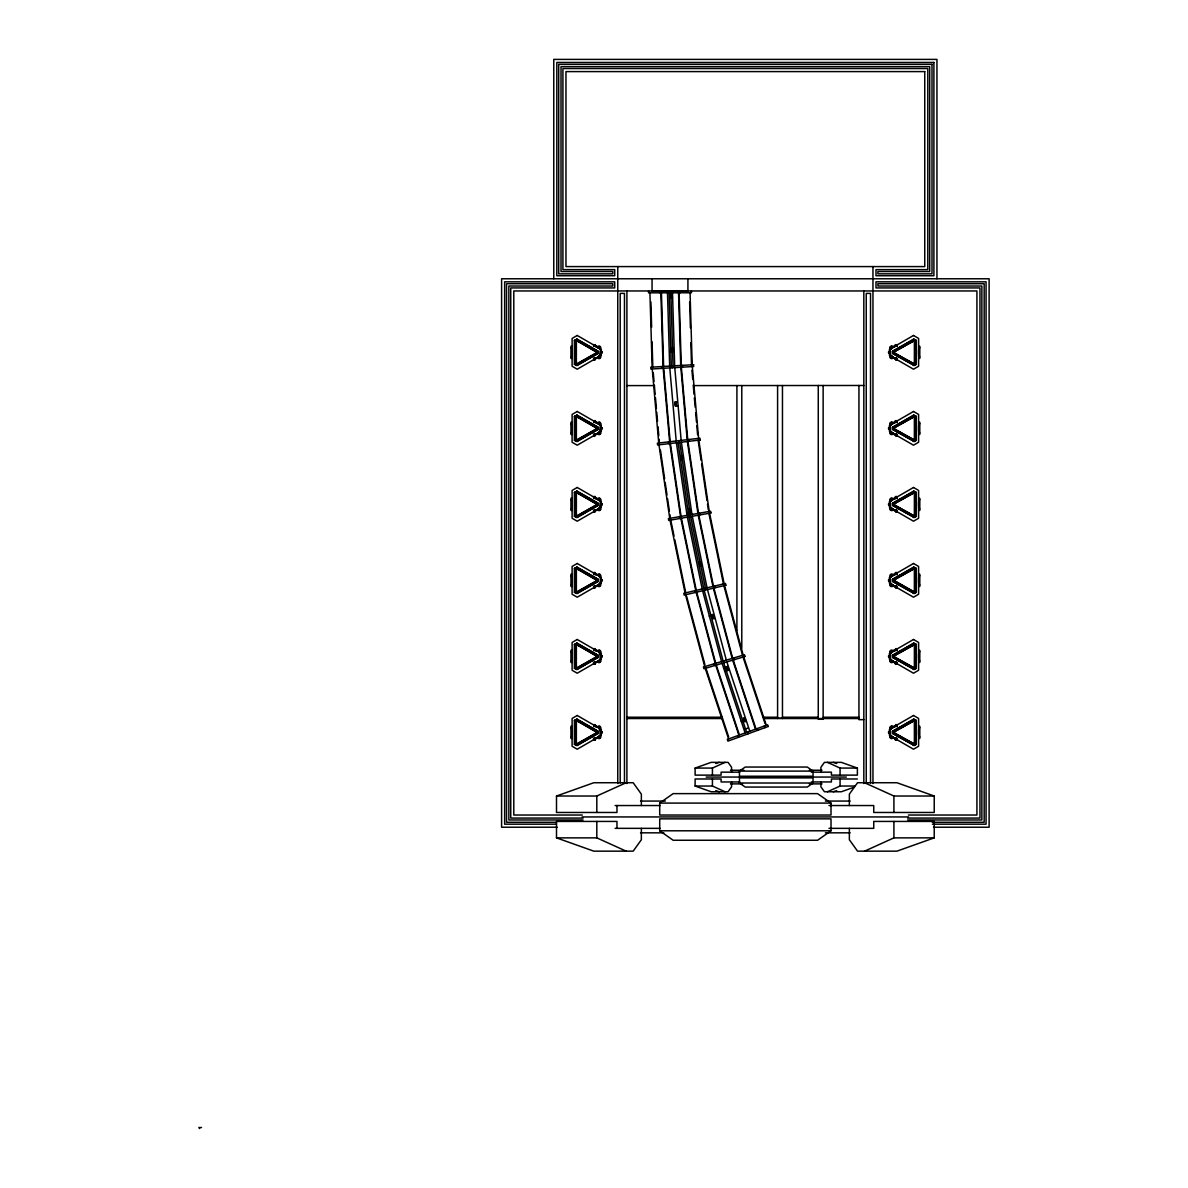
<?xml version="1.0" encoding="UTF-8"?>
<svg xmlns="http://www.w3.org/2000/svg" width="1188" height="1188" viewBox="0 0 1188 1188"><rect width="100%" height="100%" fill="white"/><g stroke="black" fill="none" stroke-linecap="round" stroke-linejoin="round"><path stroke-width="1.5" d="M600.445 657.944L600.089 653.103A1.693 1.693 0 0 0 600.252 650.579A1.693 1.693 0 0 0 597.713 650.742L600.089 653.103M890.272 350.742L890.272 353.935A6.207 6.207 0 0 1 890.243 350.742M890.272 654.751L890.272 657.944M599.806 349.213L600.089 349.109A1.693 1.693 0 0 0 600.252 346.569A1.693 1.693 0 0 0 597.713 346.733L594.475 346.168A6.207 6.207 0 0 1 599.851 349.242M599.806 425.215L600.089 425.111A1.693 1.693 0 0 0 600.252 422.572A1.693 1.693 0 0 0 597.713 422.735L594.475 422.171A6.207 6.207 0 0 1 599.851 425.245M599.806 501.217L600.089 501.113A1.693 1.693 0 0 0 600.252 498.574A1.693 1.693 0 0 0 597.713 498.737L594.475 498.173A6.207 6.207 0 0 1 599.851 501.247M599.806 577.22L600.089 577.101A1.693 1.693 0 0 0 600.252 574.576A1.693 1.693 0 0 0 597.713 574.74L594.475 574.175A6.207 6.207 0 0 1 599.851 577.249M890.317 355.895A1.693 1.693 0 0 0 890.629 358.271A1.693 1.693 0 0 0 893.005 357.959L896.242 358.524M890.317 431.897A1.693 1.693 0 0 0 890.629 434.273A1.693 1.693 0 0 0 893.005 433.962L896.242 434.526A6.207 6.207 0 0 1 890.866 431.452M890.317 507.9A1.693 1.693 0 0 0 890.629 510.276A1.693 1.693 0 0 0 893.005 509.949L896.242 510.528A6.207 6.207 0 0 1 890.866 507.454M891.416 575.378L890.718 574.962L890.614 576.759L890.777 574.606L892.648 574.71L891.49 575.601M893.005 585.951L890.629 583.59A1.693 1.693 0 0 0 890.465 586.13A1.693 1.693 0 0 0 893.005 585.951L896.242 586.53A6.207 6.207 0 0 1 890.866 583.457M891.668 660.929L890.629 659.592A1.693 1.693 0 0 0 890.465 662.132A1.693 1.693 0 0 0 893.005 661.954L896.242 662.518A6.207 6.207 0 0 1 890.866 659.459M891.416 727.383C887.54 729.09 894.222 723.73 891.49 727.605M890.614 735.936C888.966 739.292 895.574 738.728 890.629 735.595A1.693 1.693 0 0 0 890.465 738.134A1.693 1.693 0 0 0 893.005 737.956L896.242 738.52A6.207 6.207 0 0 1 890.866 735.461M714.493 618.592L712.726 618.77M681.942 459.281L681.125 459.37M677.932 406.103L675.185 406.044M600.089 355.583L597.713 357.959A1.693 1.693 0 0 0 600.252 358.123A1.693 1.693 0 0 0 600.089 355.583L600.445 350.742M599.227 357.083C602.925 355.39 597.386 359.489 599.45 357.87M600.089 431.586L597.713 433.962A1.693 1.693 0 0 0 600.252 434.125A1.693 1.693 0 0 0 600.089 431.586L600.445 426.744A6.207 6.207 0 0 1 594.475 434.556L596.079 434.303M600.089 507.588L597.713 509.949A1.693 1.693 0 0 0 600.252 510.127A1.693 1.693 0 0 0 600.089 507.588L600.445 502.747A6.207 6.207 0 0 1 594.475 510.558L596.079 510.305M599.064 584.927L599.806 583.471M599.806 659.474L597.713 661.954L594.475 662.518A6.207 6.207 0 0 0 599.851 659.459M599.806 735.476L597.713 737.956L594.475 738.52A6.207 6.207 0 0 0 599.851 735.461M599.227 737.095C602.925 735.402 597.519 739.53 599.45 737.882M891.668 651.767L890.629 653.103A1.693 1.693 0 0 1 890.465 650.579A1.693 1.693 0 0 1 893.005 650.742L896.242 650.178M890.629 729.105L893.005 726.744L896.242 726.18A6.207 6.207 0 0 0 890.866 729.239M672.245 351.678L671.428 351.811M598.069 726.714C601.425 725.066 600.861 731.674 597.713 726.744A1.693 1.693 0 0 1 600.252 726.566A1.693 1.693 0 0 1 600.089 729.105L600.445 733.946A6.207 6.207 0 0 0 594.475 726.135L596.079 726.388M892.648 661.983L890.51 661.82L890.614 659.934L891.074 661.924L890.955 661.122M599.361 433.234L599.45 433.872M599.361 498.886L599.45 499.524M599.361 509.236L599.361 509.815M891.267 347.52L891.074 346.762L890.866 347.52M893.005 346.733L890.629 349.109A1.693 1.693 0 0 1 890.465 346.569A1.693 1.693 0 0 1 893.005 346.733L896.242 346.168A6.207 6.207 0 0 0 890.866 349.242M599.361 574.888C597.698 572.453 602.776 577.695 599.227 575.601M599.851 583.457A6.207 6.207 0 0 1 594.475 586.56C597.549 584.778 603.563 584.407 598.173 586.085M599.361 585.239L599.45 585.877M891.267 423.522L891.074 422.765L890.866 423.522M893.005 422.735L890.629 425.111A1.693 1.693 0 0 1 890.465 422.572A1.693 1.693 0 0 1 893.005 422.735L896.242 422.171A6.207 6.207 0 0 0 890.866 425.245M599.361 650.89L599.45 651.529M599.361 661.241L599.361 661.805M891.267 499.524L891.074 498.767L890.955 499.569M891.668 499.762L896.242 498.173A6.207 6.207 0 0 0 890.866 501.247M599.361 726.893L599.45 727.531M893.005 574.74L890.629 577.101A1.693 1.693 0 0 1 890.465 574.576A1.693 1.693 0 0 1 893.005 574.74L896.242 574.175A6.207 6.207 0 0 0 890.866 577.249M891.356 651.47C892.292 649.628 886.827 653.593 892.648 650.712M891.49 651.603L893.005 650.742M890.866 737.169L891.074 737.926L891.267 737.169M659.711 803.088L673.151 793.629L817.582 793.629L831.006 803.088L831.006 815.027L659.711 815.027L659.711 803.088L831.006 803.088M739.456 771.101L745.232 767.047L807.276 767.047L813.038 771.101L813.038 776.239L739.456 776.239L739.456 771.101L813.038 771.101M813.038 783.011L807.276 787.065L745.232 787.065L739.456 783.011L739.456 777.888L813.038 777.888L813.038 783.011L739.456 783.011M831.006 830.798L817.582 840.258L673.151 840.258L659.711 830.798L659.711 818.859L831.006 818.859L831.006 830.798L659.711 830.798M574.398 340.421L577.22 339.204L598.292 351.366L598.292 353.311L577.22 365.473L574.398 364.271L574.398 340.421L577.22 339.204M575.601 341.208L577.249 340.689L597.119 352.524L577.249 363.988L575.601 363.469L575.601 341.208L577.249 340.689M576.507 363.988L597.119 352.524M576.507 365.473L598.292 353.311M574.398 416.424L577.22 415.206L598.292 427.368L598.292 429.314L577.22 441.476L574.398 440.273L574.398 416.424L577.22 415.206M575.601 417.211L577.249 416.691L597.119 428.526L577.249 439.991L575.601 439.471L575.601 417.211L577.249 416.691M576.507 439.991L597.119 428.526M576.507 441.476L598.292 429.314M574.398 492.426L577.22 491.208L598.292 503.37L598.292 505.316L577.22 517.478L574.398 516.26L574.398 492.426L577.22 491.208M575.601 493.213L577.249 492.693L597.119 504.529L577.249 515.993L575.601 515.473L575.601 493.213L577.249 492.693M576.507 515.993L597.119 504.529M576.507 517.478L598.292 505.316M892.426 351.366L913.498 339.204L916.319 340.421L916.319 364.271L914.225 365.473L892.426 353.311L892.426 351.366L914.225 339.204M914.225 340.689L893.599 352.168L914.225 340.689L915.131 341.208L915.131 363.469L914.225 363.988L893.599 352.524L914.225 363.988M913.468 363.988L915.131 363.469M913.498 365.473L916.319 364.271M574.398 568.428L577.22 567.211L598.292 579.373L598.292 581.318L577.22 593.48L574.398 592.263L574.398 568.428L577.22 567.211M575.601 569.215L577.249 568.696L597.119 580.531L577.249 591.995L575.601 591.476L575.601 569.215L577.249 568.696M576.507 591.995L597.119 580.531M576.507 593.48L598.292 581.318M892.426 427.368L913.498 415.206L916.319 416.424L916.319 440.273L914.225 441.476L892.426 429.314L892.426 427.368L914.225 415.206M914.225 416.691L893.599 428.155L914.225 416.691L915.131 417.211L915.131 439.471L914.225 439.991L893.599 428.526L914.225 439.991M913.468 439.991L915.131 439.471M913.498 441.476L916.319 440.273M574.398 644.431L577.22 643.213L598.292 655.375L598.292 657.32L577.22 669.483L574.398 668.265L574.398 644.431L577.22 643.213M575.601 645.218L577.249 644.698L597.119 656.533L577.249 667.998L575.601 667.478L575.601 645.218L577.249 644.698M576.507 667.998L597.119 656.533M576.507 669.483L598.292 657.32M892.426 503.37L913.498 491.208L916.319 492.426L916.319 516.26L914.225 517.478L892.426 505.316L892.426 503.37L914.225 491.208M914.225 492.693L893.599 504.158L914.225 492.693L915.131 493.213L915.131 515.473L914.225 515.993L893.599 504.529L914.225 515.993M913.468 515.993L915.131 515.473M913.498 517.478L916.319 516.26M574.398 720.433L577.22 719.215L598.292 731.377L598.292 733.323L577.22 745.485L574.398 744.267L574.398 720.433L577.22 719.215M575.601 721.22L577.249 720.7L597.119 732.536L577.249 744L575.601 743.48L575.601 721.22L577.249 720.7M576.507 744L597.119 732.536M576.507 745.485L598.292 733.323M892.426 579.373L913.498 567.211L916.319 568.428L916.319 592.263L914.225 593.48L892.426 581.318L892.426 579.373L914.225 567.211M893.599 580.16L914.225 568.696L915.131 569.215L915.131 591.476L914.225 591.995L893.599 580.16L914.225 568.696M913.468 591.995L915.131 591.476M913.498 593.48L916.319 592.263M892.426 655.375L913.498 643.213L916.319 644.431L916.319 668.265L914.225 669.483L892.426 657.32L892.426 655.375L914.225 643.213M914.225 644.698L893.599 656.162L914.225 644.698L915.131 645.218L915.131 667.478L914.225 667.998L893.599 656.533L914.225 667.998M913.468 667.998L915.131 667.478M913.498 669.483L916.319 668.265M892.426 731.377L913.498 719.215L916.319 720.433L916.319 744.267L914.225 745.485L892.426 733.323L892.426 731.377L914.225 719.215M914.225 720.7L893.599 732.164L914.225 720.7L915.131 721.22L915.131 743.48L914.225 744L893.599 732.536L914.225 744M913.468 744L915.131 743.48M913.498 745.485L916.319 744.267M616.973 805.538L616.973 812.473L556.504 812.473L556.504 796.019L596.807 796.019L626.165 782.729M739.768 772.155L721.101 772.155L721.101 775.125L695.114 775.125L695.114 768.072L712.429 768.072L725.036 762.354M827.457 791.757L840.065 786.04L854.618 786.04M864.567 851.157L893.911 837.867L934.228 837.867L934.228 821.428L873.744 821.428L873.744 828.348L828.972 828.348M744.638 729.284L747.98 728.066M556.504 796.019L593.807 782.729L633.174 782.729L641.357 794.133L641.357 805.538M695.114 768.072L711.152 762.354L728.066 762.354L731.57 767.255L731.57 772.155M854.172 787.184L841.342 791.757L824.442 791.757L820.923 786.857L820.923 781.956M934.228 837.867L896.91 851.157L857.543 851.157L849.361 839.753L849.361 828.348M744.772 721.814L745.856 721.443M745.455 719.631L744.163 720.077A17.582 1.574 -19.6 0 0 741.282 721.116M745.693 720.329L744.431 720.834A17.582 1.574 -19.6 0 0 741.535 721.814M743.436 718.072L744.52 717.701M743.658 718.695L744.831 718.205M743.792 719.126L744.653 718.651M715.77 763.498L719.215 762.354M833.278 791.757L836.723 790.614M725.036 671.383L728.734 670.21M724.65 670.715L728.63 669.468L724.843 670.745M723.863 667.582L727.561 666.423M723.878 668.191L727.858 666.943M727.026 668.562L728.244 668.205M709.206 616.112L713.052 614.998M712.429 617.582L713.736 617.181M713.736 617.552L712.503 617.864L713.632 617.671M713.349 618.309L713.795 618.309M712.161 616.587L713.394 616.275M712.236 616.869L713.543 616.468M711.671 614.745L712.785 614.463M699.836 565.577L701.781 565.176M699.984 566.231L701.915 565.83M699.509 564.018L700.742 563.765M699.569 564.3L700.89 563.958M699.732 565.028L701.054 564.686M699.791 565.31L701.024 565.057M699.806 565.399L700.92 565.161M699.093 562.162L700.222 561.939M699.242 562.815L700.46 562.473M686.619 512.874L690.451 512.177L689.307 512.28M686.738 513.528L690.555 512.83M689.129 511.256L690.466 510.974M689.263 511.998L690.599 511.701M689.367 512.756L690.213 512.622L689.396 512.904M688.743 509.103L689.872 508.924M688.862 509.756L690.094 509.474M688.892 510.023L689.857 509.875L688.921 510.201M689.085 510.974L690.332 510.781M594.475 358.524L596.079 358.316M682.387 458.33L681.036 458.494L682.298 458.405M681.08 458.924L682.328 458.702M681.17 459.593L682.298 459.459M680.769 456.667L681.719 456.459M680.783 456.756L681.585 456.652M680.902 457.543L682.164 457.38M680.932 457.826L682.283 457.588M680.65 455.657L681.793 455.524M681.986 456.073L680.724 456.222L681.867 456.177M675.868 405.687L676.314 405.776M674.992 403.801L676.254 403.697M675.022 404.083L676.373 403.92M675.081 404.826L676.432 404.663M675.111 405.197L676.373 405.019M674.829 402.093L676.804 401.945M674.873 402.48L676.135 402.39L674.873 402.569M671.398 350.891L672.764 350.772M672.111 351.084L673.715 351.099M671.413 351.529L673.403 351.381M671.443 351.93L672.586 351.886M671.458 352.108L673.433 352.034M671.265 348.143L673.254 348.084M672.557 348.5L671.294 348.544L672.438 348.589M671.354 349.866L672.616 349.821M671.369 350.148L672.735 350.029M671.265 347.965L672.408 347.921M652.064 278.779L652.064 290.837L687.926 290.837M913.498 339.204L916.319 340.421M913.468 340.689L915.131 341.208M895.396 345.218L897.089 345.218M895.396 345.871L897.089 345.871M572.111 346.257L570.938 346.257L570.938 358.42L572.111 358.42M918.606 346.257L919.794 346.257L919.794 358.42L918.606 358.42M570.938 347.787L572.111 347.787M918.606 347.787L919.794 347.787M572.111 349.391L572.111 355.301M918.606 349.391L918.606 355.301M576.507 339.204L598.292 351.366M600.579 351.5L602.242 351.99L600.579 351.99M890.406 351.5L888.476 351.99L890.436 351.99M576.507 340.689L597.119 352.168M600.579 352.688L602.242 352.688L600.579 353.192M890.436 352.688L888.476 352.688L890.406 353.192M892.426 353.311L914.225 365.473M570.938 356.905L572.111 356.905M918.606 356.905L919.794 356.905M895.396 358.821L897.089 358.821M593.629 359.459L595.322 359.459M895.396 359.459L897.089 359.459M575.601 363.469L577.249 363.988M574.398 364.271L577.22 365.473M626.908 385.595L654.41 385.595M694.742 385.595L863.825 385.476M913.498 415.206L916.319 416.424M913.468 416.691L915.131 417.211M895.396 421.22L897.089 421.22M895.396 421.859L897.089 421.859M572.111 422.26L570.938 422.26L570.938 434.422L572.111 434.422M918.606 422.26L919.794 422.26L919.794 434.422L918.606 434.422M570.938 423.774L572.111 423.774M918.606 423.774L919.794 423.774M572.111 425.393L572.111 431.303M918.606 425.393L918.606 431.303M576.507 415.206L598.292 427.368M600.579 427.502L602.242 427.992L600.579 427.992M890.406 427.502L888.476 427.992L890.436 427.992M576.507 416.691L597.119 428.155M600.579 428.69L602.242 428.69L600.579 429.195M890.436 428.69L888.476 428.69L890.406 429.195M892.426 429.314L914.225 441.476M570.938 432.907L572.111 432.907M918.606 432.907L919.794 432.907M895.396 434.823L897.089 434.823M593.629 435.461L595.322 435.461M895.396 435.461L897.089 435.461M575.601 439.471L577.249 439.991M574.398 440.273L577.22 441.476M913.498 491.208L916.319 492.426M913.468 492.693L915.131 493.213M895.396 497.223L897.089 497.223M895.396 497.861L897.089 497.861M572.111 498.262L570.938 498.262L570.938 510.424L572.111 510.424M918.606 498.262L919.794 498.262L919.794 510.424L918.606 510.424M570.938 499.777L572.111 499.777M918.606 499.777L919.794 499.777M572.111 501.395L572.111 507.306M918.606 501.395L918.606 507.306M576.507 491.208L598.292 503.37M600.579 503.489L602.242 503.994L600.579 503.994M890.406 503.489L888.476 503.994L890.436 503.994M576.507 492.693L597.119 504.158M600.579 504.692L602.242 504.692L600.579 505.197M890.436 504.692L888.476 504.692L890.406 505.197M892.426 505.316L914.225 517.478M570.938 508.91L572.111 508.91M918.606 508.91L919.794 508.91M895.396 510.825L897.089 510.825M593.629 511.464L595.322 511.464M895.396 511.464L897.089 511.464M575.601 515.473L577.249 515.993M574.398 516.26L577.22 517.478M913.498 567.211L916.319 568.428M913.468 568.696L915.131 569.215M895.396 573.225L897.089 573.225M895.396 573.863L897.089 573.863M572.111 574.264L570.938 574.264L570.938 586.427L572.111 586.427M918.606 574.264L919.794 574.264L919.794 586.427L918.606 586.427M570.938 575.779L572.111 575.779M918.606 575.779L919.794 575.779M572.111 577.398L572.111 583.308M918.606 577.398L918.606 583.308M576.507 567.211L598.292 579.373M600.579 579.492L602.242 579.996L600.579 579.996M890.406 579.492L888.476 579.996L890.436 579.996M576.507 568.696L597.119 580.16M600.579 580.694L602.242 580.694L600.579 581.199M890.436 580.694L888.476 580.694L890.406 581.199M893.599 580.531L914.225 591.995M892.426 581.318L914.225 593.48M570.938 584.912L572.111 584.912M918.606 584.912L919.794 584.912M895.396 586.827L897.089 586.827M593.629 587.466L595.322 587.466M895.396 587.466L897.089 587.466M575.601 591.476L577.249 591.995M574.398 592.263L577.22 593.48M913.498 643.213L916.319 644.431M913.468 644.698L915.131 645.218M593.629 649.227L595.322 649.227M895.396 649.227L897.089 649.227M895.396 649.866L897.089 649.866M572.111 650.267L570.938 650.267L570.938 662.429L572.111 662.429M918.606 650.267L919.794 650.267L919.794 662.429L918.606 662.429M570.938 651.781L572.111 651.781M918.606 651.781L919.794 651.781M572.111 653.4L572.111 659.31M918.606 653.4L918.606 659.31M576.507 643.213L598.292 655.375M600.579 655.494L602.242 655.999L600.579 655.999M890.406 655.494L888.476 655.999L890.436 655.999M576.507 644.698L597.119 656.162M600.579 656.697L602.242 656.697L600.579 657.202M890.436 656.697L888.476 656.697L890.406 657.202M892.426 657.32L914.225 669.483M570.938 660.914L572.111 660.914M918.606 660.914L919.794 660.914M895.396 662.83L897.089 662.83M895.396 663.468L897.089 663.468M575.601 667.478L577.249 667.998M574.398 668.265L577.22 669.483M626.908 717.225L722.245 717.225M763.275 717.225L777.591 717.225M782.461 717.225L818.265 717.225M823.135 717.225L858.939 717.225M777.591 718.22L782.461 718.22M626.908 718.532L722.467 718.532M764.73 718.532L858.939 718.532M863.825 719.661L858.939 719.661L858.939 385.476M913.498 719.215L916.319 720.433M913.468 720.7L915.131 721.22M593.629 725.229L595.322 725.229M895.396 725.229L897.089 725.229M895.396 725.868L897.089 725.868M572.111 726.269L570.938 726.269L570.938 738.431L572.111 738.431M918.606 726.269L919.794 726.269L919.794 738.431L918.606 738.431M570.938 727.784L572.111 727.784M918.606 727.784L919.794 727.784M572.111 729.387L572.111 735.298M918.606 729.387L918.606 735.298M576.507 719.215L598.292 731.377M600.579 731.496L602.242 732.001L600.579 732.001M890.406 731.496L888.476 732.001L890.436 732.001M576.507 720.7L597.119 732.164M600.579 732.699L602.242 732.699L600.579 733.204M890.436 732.699L888.476 732.699L890.406 733.204M892.426 733.323L914.225 745.485M570.938 736.916L572.111 736.916M918.606 736.916L919.794 736.916M895.396 738.832L897.089 738.832M895.396 739.471L897.089 739.471M575.601 743.48L577.249 744M574.398 744.267L577.22 745.485M827.457 762.354L840.065 768.072L857.38 768.072L857.38 775.125L831.407 775.125L831.407 772.155L811.3 772.155M730.457 770.24L743.866 770.24M809.37 770.24L822.037 770.24M706.132 777.056L846.361 777.056M857.38 778.986L831.407 778.986L831.407 781.956L811.3 781.956M739.768 781.956L721.101 781.956L721.101 778.986L695.114 778.986L695.114 786.04L711.152 791.757L728.066 791.757L731.57 786.857L731.57 781.956M730.457 783.887L742.515 783.887M809.37 783.887L822.037 783.887M695.114 786.04L712.429 786.04L725.036 791.757M864.567 782.729L893.911 796.019L934.228 796.019L934.228 812.473L873.744 812.473L873.744 805.538L828.972 805.538M640.54 801.068L665.369 801.068M825.363 801.068L850.177 801.068M615.117 805.538L660.186 805.538M582.343 815.027L513.795 815.027L513.795 290.956L976.922 290.956L976.922 815.027L908.375 815.027M582.135 816.943L908.582 816.943M583.085 818.072L510.751 818.072L510.751 287.927L614.716 287.927L614.716 281.823L504.648 281.823L504.648 824.175L556.489 824.175M907.632 818.072L979.966 818.072L979.966 287.927L876.002 287.927L876.002 281.823L986.07 281.823L986.07 824.175L932.372 824.175M583.056 819.972L508.85 819.972L508.85 286.026L612.815 286.026L612.815 283.724L506.548 283.724L506.548 822.274L556.533 822.274M907.677 819.972L981.867 819.972L981.867 286.026L877.902 286.026L877.902 283.724L984.169 283.724L984.169 822.274L932.328 822.274M557.217 827.219L501.603 827.219L501.603 278.779L989.114 278.779L989.114 827.219L933.501 827.219M615.117 828.348L660.186 828.348M640.54 832.833L663.795 832.833M825.363 832.833L850.177 832.833M616.973 828.348L616.973 821.428L556.504 821.428L556.504 837.867L596.807 837.867L626.165 851.157M201.529 1127.516L198.886 1127.516L199.643 1128.6M670.002 297.223L671.279 297.149M669.987 297.772L672.482 297.787M670.002 297.891L671.146 297.891M670.002 298.069L671.992 298.084M670.002 295.812L671.265 295.827M670.002 296.109L671.369 296.05M670.002 296.852L671.369 296.792M669.987 293.911L671.131 293.926M670.002 294.49L671.265 294.505L670.002 294.579M594.475 650.178L596.079 650.385M833.278 762.354L836.723 763.498M715.77 790.614L719.215 791.757M857.38 768.072L841.342 762.354L824.442 762.354L820.923 767.255L820.923 772.155M934.228 796.019L896.91 782.729L857.543 782.729L849.361 794.133L849.361 805.538M556.504 837.867L593.807 851.157L633.174 851.157L641.357 839.753L641.357 828.348M893.005 357.959L890.629 355.583M893.005 433.962L890.629 431.586M893.005 509.949L890.629 507.588M891.49 509.088L892.648 509.979L890.51 509.815L890.614 507.944L890.777 509.815L891.356 509.236M597.713 346.733L600.089 349.109A6.43 6.43 0 0 0 594.475 345.916M891.49 585.09L892.648 585.981L890.51 585.818L890.614 583.947L890.866 585.877L891.356 585.239M597.713 422.735L600.089 425.111M891.49 661.092L893.005 661.954M597.713 498.737L600.089 501.113M891.668 736.931L893.005 737.956M597.713 574.74L600.089 577.101M890.614 500.757C888.966 497.401 895.574 497.965 890.629 501.113A1.693 1.693 0 0 1 890.465 498.574A1.693 1.693 0 0 1 893.005 498.737M891.49 433.085L890.614 431.942L890.51 433.813L892.648 433.976L890.718 433.724L891.416 433.308M599.064 727.769L600.089 729.105M764.315 726.002L764.924 727.68M757.038 728.63L757.647 730.323M747.46 732.105L748.084 733.813M737.882 735.58L738.505 737.303M743.688 656.845L766.319 725.274M743.035 657.053L765.087 723.744M733.204 659.993L756.028 729.001M732.669 660.157L755.509 729.18M726.863 661.894L749.806 731.259M723.655 662.859L746.643 732.402M722.081 663.32L745.114 732.951M716.275 665.072L739.411 735.016M715.74 665.221L738.891 735.209M705.924 668.176L728.675 736.976M705.256 668.369L728.6 738.936M733.724 657.959L734.229 659.682M723.952 660.87L724.472 662.607M714.196 663.78L714.716 665.532M724.546 585.521L743.183 655.137M723.878 585.684L742.515 655.331M713.899 588.06L732.684 658.271M713.364 588.179L732.164 658.419M707.469 589.575L726.343 660.157M704.202 590.362L723.136 661.107M702.598 590.733L721.562 661.582M696.703 592.144L715.74 663.32M696.168 592.263L715.221 663.468M686.649 596.391L704.915 664.656M685.521 594.802L704.722 666.602M714.537 586.055L714.953 587.808M704.618 588.387L705.033 590.154M694.698 590.733L695.114 592.515M709.578 513.201L724.145 583.783M708.894 513.335L723.462 583.947M698.796 515.117L713.483 586.293M698.247 515.206L712.949 586.427M692.277 516.275L707.053 587.822M690.659 516.557L705.449 588.194M688.981 516.854L703.786 588.595M687.362 517.136L702.182 588.966M681.392 518.191L696.287 590.362M680.843 518.295L695.752 590.481M670.745 520.077L674.042 536.055M674.769 539.604L685.758 592.842M670.062 520.196L685.09 593.005M699.539 513.157L699.851 514.924M689.5 514.909L689.827 516.706M679.477 516.676L679.788 518.488M698.811 440.139L709.266 511.449M698.128 440.228L701.083 460.35M701.618 464.003L706.979 500.594M707.513 504.247L708.315 509.741M687.941 441.431L698.485 513.335M687.392 441.491L697.935 513.439M681.377 442.203L691.965 514.478M679.744 442.396L690.347 514.76M678.036 442.589L688.669 515.057M676.403 442.782L687.05 515.354M670.388 443.495L681.066 516.394M669.839 443.555L680.531 516.498M660.439 450.133L664.641 478.823M665.176 482.402L667.003 494.965M667.537 498.544L669.379 511.092M669.898 514.686L670.433 518.265M658.969 444.847L669.75 518.384M688.802 439.515L689.01 441.297M678.675 440.689L678.883 442.5M668.562 441.862L668.77 443.688M692.307 366.587L698.603 438.372M691.936 370.314L692.738 379.521M693.228 385.046L694.03 394.253M694.356 397.935L695.173 407.142M695.648 412.667L696.465 421.874M696.792 425.556L697.594 434.763M681.363 367.226L687.733 439.634M680.828 367.27L687.184 439.694M674.769 367.627L681.155 440.406M669.78 367.924L676.195 440.971M663.721 368.28L670.166 441.684M663.171 368.31L669.631 441.743M653.251 372.527L654.039 381.556M654.365 385.164L655.152 394.193M655.479 397.802L656.429 408.627M656.741 412.236L657.528 421.265M658.004 426.685L658.805 435.714M659.117 439.322L659.429 442.931M652.242 368.963L658.746 443.005M682.343 365.369L682.447 367.166M672.17 365.963L672.274 367.775M661.998 366.543L662.102 368.384M690.065 292.768L692.188 364.79M689.634 302.004L690.406 327.873M690.852 342.664L691.505 364.835M679.105 292.783L681.259 365.429M678.556 292.783L680.709 365.459M672.497 292.797L674.665 365.815M670.849 292.797L673.017 365.904M669.141 292.797L671.309 366.008M667.493 292.797L669.676 366.097M661.434 292.812L663.617 366.453M660.884 292.812L663.067 366.483M650.89 301.871L651.648 327.235M652.078 341.728L652.821 367.077M649.925 292.827L652.138 367.122M691.431 290.971L691.431 292.768L648.559 292.827L648.559 290.971M680.189 290.971L680.189 292.783M669.987 290.971L669.987 292.797M659.8 290.971L659.8 292.812M936.946 278.779L936.946 59.4L553.771 59.4L553.771 278.779M915.606 340.421L915.606 364.271M915.606 416.424L915.606 440.273M915.606 492.426L915.606 516.26M915.606 568.428L915.606 592.263M915.606 644.431L915.606 668.265M915.606 720.433L915.606 744.267M914.374 341.208L914.374 363.469M914.374 417.211L914.374 439.471M914.374 493.213L914.374 515.473M914.374 569.215L914.374 591.476M914.374 645.218L914.374 667.478M914.374 721.22L914.374 743.48M897.089 346.361L897.089 344.579L896.598 346.243M897.089 358.182L896.598 360.098L896.598 358.152M897.089 422.468L897.089 420.582L896.598 422.468M897.089 434.184L896.598 436.1L896.598 434.155M897.089 498.47L897.089 496.584L895.396 496.584L895.396 498.47M897.089 510.187L896.598 512.102L896.598 510.157M897.089 574.472L897.089 572.586L895.396 572.586L895.396 574.472M897.089 586.219L896.598 588.105L896.598 586.159M897.089 650.475L896.598 648.589L896.598 650.534M897.089 662.221L897.089 664.107L895.396 664.107L895.396 662.221M897.089 726.507L896.598 724.591L896.598 726.536M897.089 738.223L897.089 740.109L895.396 740.109L895.396 738.223M896.598 496.584L896.598 498.47M896.598 572.586L896.598 574.532M896.598 662.221L896.598 664.107M896.598 738.223L896.598 740.109M895.886 346.243L895.396 344.579L895.396 346.361M895.886 358.152L895.886 360.098L895.396 358.182M895.886 422.468L895.396 420.582L895.396 422.468M895.886 434.155L895.886 436.1L895.396 434.184M895.886 496.584L895.886 498.47M895.886 510.157L895.886 512.102L895.396 510.187M895.886 572.586L895.886 574.532M895.886 586.159L895.886 588.105L895.396 586.219M895.886 650.534L895.886 648.589L895.396 650.475M895.886 662.221L895.886 664.107M895.886 726.536L895.886 724.591L895.396 726.507M895.886 738.223L895.886 740.109M893.911 796.019L893.911 812.473M893.911 821.428L893.911 837.867M893.153 351.366L893.153 353.311M893.153 427.368L893.153 429.314M893.153 503.37L893.153 505.316M893.153 579.373L893.153 581.318M893.153 655.375L893.153 657.32M893.153 731.377L893.153 733.323M889.767 351.5L889.767 353.192M889.767 427.502L889.767 429.195M889.767 503.489L889.767 505.197M889.767 579.492L889.767 581.199M889.767 655.494L889.767 657.202M889.767 731.496L889.767 733.204M889.129 351.5L889.129 353.192M889.129 427.502L889.129 429.195M889.129 503.489L889.129 505.197M889.129 579.492L889.129 581.199M889.129 655.494L889.129 657.202M889.129 731.496L889.129 733.204M872.957 266.587L872.957 783.545M870.522 782.922L870.522 293.391L866.245 293.391L866.245 782.922M863.825 290.956L863.825 783.545M840.065 768.072L840.065 775.125M840.065 778.986L840.065 786.04M823.135 385.491L823.135 719.26L818.265 719.26L818.265 385.491M782.461 385.551L782.461 718.532M777.591 385.551L777.591 718.532M741.787 385.551L741.787 648.158M736.916 385.551L736.916 630.561M712.429 768.072L712.429 775.125M712.429 778.986L712.429 786.04M687.926 278.779L687.926 290.971M626.908 290.956L626.908 783.545M624.472 782.922L624.472 293.391L620.195 293.391L620.195 782.922M617.76 266.587L617.76 783.545M601.603 351.5L601.603 353.192M601.603 427.502L601.603 429.195M601.603 503.489L601.603 505.197M601.603 579.492L601.603 581.199M601.603 655.494L601.603 657.202M601.603 731.496L601.603 733.204M600.95 351.5L600.95 353.192M600.95 427.502L600.95 429.195M600.95 503.489L600.95 505.197M600.95 579.492L600.95 581.199M600.95 655.494L600.95 657.202M600.95 731.496L600.95 733.204M597.564 351.366L597.564 353.311M597.564 427.368L597.564 429.314M597.564 503.37L597.564 505.316M597.564 579.373L597.564 581.318M597.564 655.375L597.564 657.32M597.564 731.377L597.564 733.323M596.807 796.019L596.807 812.473M596.807 821.428L596.807 837.867M595.322 346.361L595.322 344.579L594.832 346.243M595.322 358.182L594.832 360.098L594.832 358.152M595.322 422.468L595.322 420.582L594.832 422.468M595.322 434.184L594.832 436.1L594.832 434.155M595.322 498.47L595.322 496.584L593.629 496.584L593.629 498.47M595.322 510.187L594.832 512.102L594.832 510.157M595.322 574.472L595.322 572.586L593.629 572.586L593.629 574.472M595.322 586.219L594.832 588.105L594.832 586.159M595.322 650.475L594.832 648.589L594.832 650.534M595.322 662.221L595.322 664.107L593.629 664.107L593.629 662.221M595.322 726.507L594.832 724.591L594.832 726.536M595.322 738.223L595.322 740.109L593.629 740.109L593.629 738.223M594.832 496.584L594.832 498.47M594.832 572.586L594.832 574.532M594.832 662.221L594.832 664.107M594.832 738.223L594.832 740.109M594.134 346.243L593.629 344.579L593.629 346.361M594.134 358.152L594.134 360.098L593.629 358.182M594.134 422.468L594.134 420.582L593.629 422.468M594.134 434.155L594.134 436.1L593.629 434.184M594.134 496.584L594.134 498.47M594.134 510.157L594.134 512.102L593.629 510.187M594.134 572.586L594.134 574.532M594.134 586.159L594.134 588.105L593.629 586.219M594.134 650.534L594.134 648.589L593.629 650.475M594.134 662.221L594.134 664.107M594.134 726.536L594.134 724.591L593.629 726.507M594.134 738.223L594.134 740.109M576.358 341.208L576.358 363.469M576.358 417.211L576.358 439.471M576.358 493.213L576.358 515.473M576.358 569.215L576.358 591.476M576.358 645.218L576.358 667.478M576.358 721.22L576.358 743.48M594.475 573.908A6.43 6.43 0 0 1 600.905 580.353A6.43 6.43 0 0 1 594.475 586.783M600.089 583.59A1.693 1.693 0 0 1 600.252 586.13A1.693 1.693 0 0 1 597.713 585.951M597.356 585.342A5.762 5.762 0 0 1 595.975 585.922M597.356 575.348A5.762 5.762 0 0 0 595.975 574.784A5.91 5.91 0 0 1 597.43 575.23M599.598 583.308A5.91 5.91 0 0 1 598.663 584.526M597.43 585.461A5.91 5.91 0 0 1 596.005 586.055M896.242 662.83A6.475 6.475 0 0 1 889.767 656.355A6.475 6.475 0 0 1 896.242 649.866M894.757 661.909A5.762 5.762 0 0 1 892.173 660.424M892.173 652.271A5.762 5.762 0 0 1 894.757 650.786M894.713 662.058A5.91 5.91 0 0 1 891.119 659.31M891.119 653.385A5.91 5.91 0 0 1 894.713 650.638M890.243 657.959A6.207 6.207 0 0 1 896.242 650.133M896.242 586.827A6.475 6.475 0 0 1 889.767 580.353A6.475 6.475 0 0 1 896.242 573.863M894.757 585.922A5.762 5.762 0 0 1 892.173 584.422M892.173 576.269A5.762 5.762 0 0 1 894.757 574.784A5.91 5.91 0 0 0 891.119 577.398M894.713 586.055A5.91 5.91 0 0 1 891.119 583.308M594.475 421.918A6.43 6.43 0 0 1 600.905 428.348A6.43 6.43 0 0 1 594.475 434.778M597.356 433.338A5.762 5.762 0 0 1 595.975 433.917A5.91 5.91 0 0 0 597.43 433.457M595.975 422.779A5.762 5.762 0 0 1 598.559 424.264M599.598 431.303A5.91 5.91 0 0 1 598.663 432.521M596.005 422.631A5.91 5.91 0 0 1 598.663 424.161M896.242 510.825A6.475 6.475 0 0 1 889.767 504.351A6.475 6.475 0 0 1 896.242 497.861M894.757 509.919A5.762 5.762 0 0 1 892.173 508.419M892.173 500.267A5.762 5.762 0 0 1 894.757 498.782M894.713 510.053A5.91 5.91 0 0 1 891.119 507.306M891.119 501.395A5.91 5.91 0 0 1 894.713 498.633M896.242 434.823A6.475 6.475 0 0 1 889.767 428.348A6.475 6.475 0 0 1 896.242 421.859M892.173 432.417A5.762 5.762 0 0 0 894.757 433.917A5.91 5.91 0 0 1 891.119 431.303M892.173 424.264A5.762 5.762 0 0 1 894.757 422.779M891.119 425.393A5.91 5.91 0 0 1 894.713 422.631M594.475 725.913A6.43 6.43 0 0 1 600.905 732.343A6.43 6.43 0 0 1 594.475 738.788M600.089 735.595A1.693 1.693 0 0 1 600.252 738.134A1.693 1.693 0 0 1 597.713 737.956M598.559 736.426A5.762 5.762 0 0 1 595.975 737.911M597.356 727.353A5.762 5.762 0 0 0 595.975 726.789A5.91 5.91 0 0 1 597.43 727.234M598.663 736.53A5.91 5.91 0 0 1 596.005 738.06M598.663 728.17A5.91 5.91 0 0 1 599.598 729.387M600.697 350.683A6.43 6.43 0 0 1 594.475 358.776M599.465 355.227A5.762 5.762 0 0 1 598.559 356.415M597.356 357.336A5.762 5.762 0 0 1 595.975 357.915M595.975 346.777A5.762 5.762 0 0 1 598.559 348.262A5.91 5.91 0 0 0 596.005 346.629M599.598 355.301A5.91 5.91 0 0 1 598.663 356.519M597.43 357.469A5.91 5.91 0 0 1 596.005 358.048M600.475 350.742A6.207 6.207 0 0 1 594.475 358.553M896.242 738.832A6.475 6.475 0 0 1 889.767 732.343A6.475 6.475 0 0 1 896.242 725.868M890.317 728.793A1.693 1.693 0 0 1 890.629 726.432A1.693 1.693 0 0 1 893.005 726.744M894.757 737.911A5.762 5.762 0 0 1 892.173 736.426M892.173 728.274A5.762 5.762 0 0 1 894.757 726.789A5.91 5.91 0 0 0 891.119 729.387M894.713 738.06A5.91 5.91 0 0 1 891.119 735.313M594.475 649.91A6.43 6.43 0 0 1 600.905 656.355A6.43 6.43 0 0 1 594.475 662.785M600.089 659.592A1.693 1.693 0 0 1 600.252 662.132A1.693 1.693 0 0 1 597.713 661.954M597.356 661.345A5.762 5.762 0 0 1 595.975 661.909M595.975 650.786A5.762 5.762 0 0 1 597.356 651.351M597.43 661.464A5.91 5.91 0 0 1 596.005 662.058M596.005 650.638A5.91 5.91 0 0 1 597.43 651.232M598.663 652.167A5.91 5.91 0 0 1 599.598 653.385M594.475 650.133A6.207 6.207 0 0 1 600.475 657.959M594.475 497.906A6.43 6.43 0 0 1 600.905 504.351A6.43 6.43 0 0 1 594.475 510.781M597.356 509.34A5.762 5.762 0 0 1 595.975 509.919M595.975 498.782A5.762 5.762 0 0 1 598.559 500.267M599.598 507.306A5.91 5.91 0 0 1 598.663 508.523M597.43 509.459A5.91 5.91 0 0 1 596.005 510.053M596.005 498.633A5.91 5.91 0 0 1 598.663 500.163M896.242 358.821A6.475 6.475 0 0 1 889.767 352.346A6.475 6.475 0 0 1 896.242 345.871M894.757 357.915A5.762 5.762 0 0 1 891.252 355.227A5.91 5.91 0 0 0 894.713 358.048M892.173 348.262A5.762 5.762 0 0 1 894.757 346.777M891.119 349.391A5.91 5.91 0 0 1 894.713 346.629M896.242 358.553A6.207 6.207 0 0 1 890.866 355.45M599.257 347.059L600.118 348.752L599.94 346.614L598.069 346.703L600.044 347.267L599.257 347.059M599.257 423.062L600.044 423.27L599.257 423.062M600.653 580.353L600.445 581.942A6.207 6.207 0 0 0 600.475 578.734L600.653 580.353M890.673 357.41L891.416 357.722L890.718 357.306M890.272 426.744L890.272 429.937A6.207 6.207 0 0 1 890.243 426.73M890.272 502.747L890.272 505.94A6.207 6.207 0 0 1 890.243 502.732M890.272 578.749L890.272 581.942A6.207 6.207 0 0 1 890.243 578.734M890.272 730.754L890.272 733.946A6.207 6.207 0 0 1 890.243 730.739M600.504 423.953C597.549 425.393 598.856 419.706 600.504 423.953M600.504 433.115C597.49 437.258 599.242 429.982 600.504 433.115M600.504 499.955C597.653 501.633 598.752 495.604 600.504 499.955M600.504 509.117C597.46 513.231 599.183 505.969 600.504 509.117M600.504 651.96C597.653 653.638 598.752 647.609 600.504 651.96M600.504 661.122C597.46 665.235 599.183 657.974 600.504 661.122M890.317 347.208C890.228 351.203 894.222 343.778 890.317 347.208M890.317 356.37C890.48 360.409 894.579 356.667 890.317 356.37M890.317 423.21C890.228 427.205 894.222 419.78 890.317 423.21M577.22 335.476L572.111 338.432L572.111 366.246L577.22 369.201L601.306 355.301L601.306 349.391L577.22 335.476M577.22 411.479L572.111 414.434L572.111 442.248L577.22 445.203L601.306 431.303L601.306 425.393L577.22 411.479M577.22 487.481L572.111 490.436L572.111 518.25L577.22 521.205L601.306 507.306L601.306 501.395L577.22 487.481M913.498 335.476L889.411 349.391L889.411 355.301L913.498 369.201L918.606 366.246L918.606 338.432L913.498 335.476M577.22 563.483L572.111 566.438L572.111 594.252L577.22 597.208L601.306 583.308L601.306 577.398L577.22 563.483M913.498 411.479L889.411 425.393L889.411 431.303L913.498 445.203L918.606 442.248L918.606 414.434L913.498 411.479M577.22 639.486L572.111 642.441L572.111 670.255L577.22 673.21L601.306 659.31L601.306 653.4L577.22 639.486M913.498 487.481L889.411 501.395L889.411 507.306L913.498 521.205L918.606 518.25L918.606 490.436L913.498 487.481M577.22 715.488L572.111 718.443L572.111 746.257L577.22 749.212L601.306 735.298L601.306 729.387L577.22 715.488M913.498 563.483L889.411 577.398L889.411 583.308L913.498 597.208L918.606 594.252L918.606 566.438L913.498 563.483M913.498 639.486L889.411 653.4L889.411 659.31L913.498 673.21L918.606 670.255L918.606 642.441L913.498 639.486M913.498 715.488L889.411 729.387L889.411 735.298L913.498 749.212L918.606 746.257L918.606 718.443L913.498 715.488M768.22 726.477L727.932 741.134L727.308 739.411L767.611 724.799L768.22 726.477M745.633 720.819L744.549 721.19L745.722 720.7M745.01 656.459L703.949 668.755L703.415 666.988L744.49 654.751L745.01 656.459M725.883 585.209L684.184 595.114L683.753 593.317L725.467 583.471L725.883 585.209M710.929 512.964L668.725 520.448L668.399 518.621L710.617 511.211L710.929 512.964M700.178 439.991L657.603 444.995L657.395 443.169L699.97 438.209L700.178 439.991M693.569 364.716L650.772 367.196L650.876 369.037L693.673 366.498L693.569 364.716M933.902 62.444L556.816 62.444L556.816 275.735L614.716 275.735L614.716 269.631L562.919 269.631L562.919 68.548L927.798 68.548L927.798 269.631L876.002 269.631L876.002 275.735L933.902 275.735L933.902 62.444M932.001 64.345L558.716 64.345L558.716 273.834L612.815 273.834L612.815 271.532L561.018 271.532L561.018 66.647L929.699 66.647L929.699 271.532L877.902 271.532L877.902 273.834L932.001 273.834L932.001 64.345M924.754 71.592L565.963 71.592L565.963 266.587L924.754 266.587L924.754 71.592"/></g></svg>
